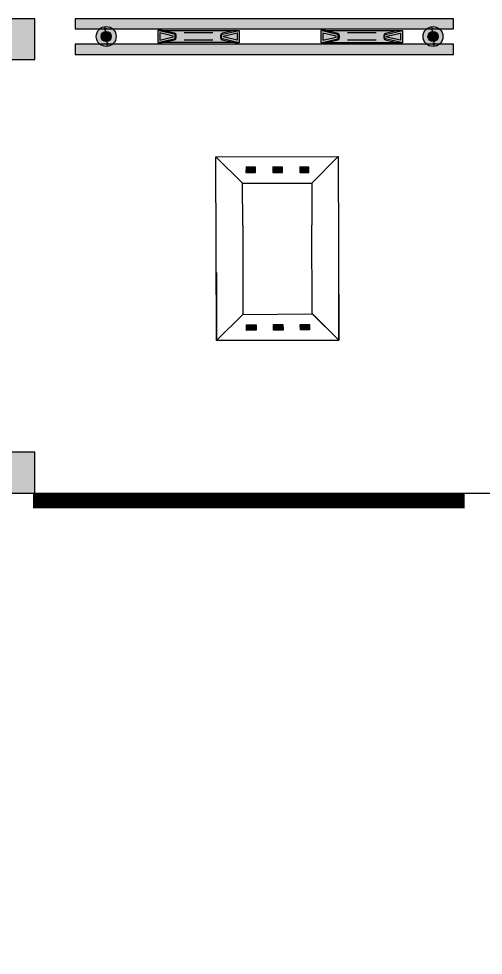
# Model space of a CAD drawing. Header units: metres. Extents: x 668617 to 675126, y 2286318 to 2293677.
# Drawn here: x 668909.41 to 668913.97, y 2287198.26 to 2287207.44 of the extents above; entities that cross this region are included whole.
import ezdxf

# ---------------------------------------------------------------- set-up
doc = ezdxf.new("R2010")
doc.units = ezdxf.units.M
doc.header["$MEASUREMENT"] = 0
for name, color, linetype in [('CU_VEGETACION', 54, 'Continuous'), ('DMTG-B-CuadrosVerdes', 94, 'Continuous'), ('DMTG-D-COJIN', 2, 'Continuous'), ('DMTG-D-CONFIBUS', 1, 'Continuous'), ('DMTG-M-BOLARDO ABATIBLE', 70, 'Continuous'), ('DMTG-PB-BANQUETAS', 251, 'Continuous'), ('DMTG-SH-LINEA DOBLE', 252, 'Continuous'), ('DMTG-SH-LINEA GUARNICION', 40, 'Continuous')]:
    doc.layers.add(name, color=color, linetype=linetype)

# ---------------------------------------------------------------- blocks, each defined once
blk = doc.blocks.new('*U111')
h = blk.add_hatch(color=256)
h.dxf.hatch_style = 1
h.paths.add_polyline_path([(0, 4.2499), (0.4, 4.2499), (0.4, 4.6499), (0, 4.6499)])
h = blk.add_hatch(color=256)
h.dxf.hatch_style = 1
h.paths.add_polyline_path([(0.8, 4.2499), (1.2, 4.2499), (1.2, 4.6499), (0.8, 4.6499)])
h = blk.add_hatch(color=256)
h.dxf.hatch_style = 1
h.paths.add_polyline_path([(0.8, 4.2499), (1.2, 4.2499), (1.2, 4.6499), (0.8, 4.6499)])
h = blk.add_hatch(color=256)
h.dxf.hatch_style = 1
h.paths.add_polyline_path([(1.6, 4.2499), (2, 4.2499), (2, 4.6499), (1.6, 4.6499)])
h = blk.add_hatch(color=256)
h.dxf.hatch_style = 1
h.paths.add_polyline_path([(1.6, 4.2499), (2, 4.2499), (2, 4.6499), (1.6, 4.6499)])
h = blk.add_hatch(color=256)
h.dxf.hatch_style = 1
h.paths.add_polyline_path([(2.4, 4.2499), (2.8, 4.2499), (2.8, 4.6499), (2.4, 4.6499)])
h = blk.add_hatch(color=256)
h.dxf.hatch_style = 1
h.paths.add_polyline_path([(2.4, 4.2499), (2.8, 4.2499), (2.8, 4.6499), (2.4, 4.6499)])
h = blk.add_hatch(color=256)
h.dxf.hatch_style = 1
h.paths.add_polyline_path([(3.2, 4.2499), (3.6, 4.2499), (3.6, 4.6499), (3.2, 4.6499)])
h = blk.add_hatch(color=256)
h.dxf.hatch_style = 1
h.paths.add_polyline_path([(3.2, 4.2499), (3.6, 4.2499), (3.6, 4.6499), (3.2, 4.6499)])
h = blk.add_hatch(color=256)
h.dxf.hatch_style = 1
h.paths.add_polyline_path([(4, 4.2499), (4.4, 4.2499), (4.4, 4.6499), (4, 4.6499)])
h = blk.add_hatch(color=256)
h.dxf.hatch_style = 1
h.paths.add_polyline_path([(4, 4.2499), (4.4, 4.2499), (4.4, 4.6499), (4, 4.6499)])
h = blk.add_hatch(color=256)
h.dxf.hatch_style = 1
h.paths.add_polyline_path([(4.8, 4.2499), (5.2, 4.2499), (5.2, 4.6499), (4.8, 4.6499)])
h = blk.add_hatch(color=256)
h.dxf.hatch_style = 1
h.paths.add_polyline_path([(4.8, 4.2499), (5.2, 4.2499), (5.2, 4.6499), (4.8, 4.6499)])
h = blk.add_hatch(color=256)
h.dxf.hatch_style = 1
h.paths.add_polyline_path([(5.6, 4.2499), (6, 4.2499), (6, 4.6499), (5.6, 4.6499)])
h = blk.add_hatch(color=256)
h.dxf.hatch_style = 1
h.paths.add_polyline_path([(5.6, 4.2499), (6, 4.2499), (6, 4.6499), (5.6, 4.6499)])
h = blk.add_hatch(color=256)
h.dxf.hatch_style = 1
h.paths.add_polyline_path([(6.4, 4.2499), (6.8, 4.2499), (6.8, 4.6499), (6.4, 4.6499)])
h = blk.add_hatch(color=256)
h.dxf.hatch_style = 1
h.paths.add_polyline_path([(6.4, 4.2499), (6.8, 4.2499), (6.8, 4.6499), (6.4, 4.6499)])
h = blk.add_hatch(color=256)
h.dxf.hatch_style = 1
h.paths.add_polyline_path([(7.2, 4.2499), (7.6, 4.2499), (7.6, 4.6499), (7.2, 4.6499)])
h = blk.add_hatch(color=256)
h.dxf.hatch_style = 1
h.paths.add_polyline_path([(7.2, 4.2499), (7.6, 4.2499), (7.6, 4.6499), (7.2, 4.6499)])
h = blk.add_hatch(color=256)
h.dxf.hatch_style = 1
h.paths.add_polyline_path([(8, 4.2499), (8.4, 4.2499), (8.4, 4.6499), (8, 4.6499)])
h = blk.add_hatch(color=256)
h.dxf.hatch_style = 1
h.paths.add_polyline_path([(0, 0), (0.4, 0), (0.4, 0.4), (0, 0.4)])
h = blk.add_hatch(color=256)
h.dxf.hatch_style = 1
h.paths.add_polyline_path([(0.8, 0), (1.2, 0), (1.2, 0.4), (0.8, 0.4)])
h = blk.add_hatch(color=256)
h.dxf.hatch_style = 1
h.paths.add_polyline_path([(0.8, 0), (1.2, 0), (1.2, 0.4), (0.8, 0.4)])
h = blk.add_hatch(color=256)
h.dxf.hatch_style = 1
h.paths.add_polyline_path([(1.6, 0), (2, 0), (2, 0.4), (1.6, 0.4)])
h = blk.add_hatch(color=256)
h.dxf.hatch_style = 1
h.paths.add_polyline_path([(1.6, 0), (2, 0), (2, 0.4), (1.6, 0.4)])
h = blk.add_hatch(color=256)
h.dxf.hatch_style = 1
h.paths.add_polyline_path([(2.4, 0), (2.8, 0), (2.8, 0.4), (2.4, 0.4)])
h = blk.add_hatch(color=256)
h.dxf.hatch_style = 1
h.paths.add_polyline_path([(2.4, 0), (2.8, 0), (2.8, 0.4), (2.4, 0.4)])
h = blk.add_hatch(color=256)
h.dxf.hatch_style = 1
h.paths.add_polyline_path([(3.2, 0), (3.6, 0), (3.6, 0.4), (3.2, 0.4)])
h = blk.add_hatch(color=256)
h.dxf.hatch_style = 1
h.paths.add_polyline_path([(3.2, 0), (3.6, 0), (3.6, 0.4), (3.2, 0.4)])
h = blk.add_hatch(color=256)
h.dxf.hatch_style = 1
h.paths.add_polyline_path([(4, 0), (4.4, 0), (4.4, 0.4), (4, 0.4)])
h = blk.add_hatch(color=256)
h.dxf.hatch_style = 1
h.paths.add_polyline_path([(4, 0), (4.4, 0), (4.4, 0.4), (4, 0.4)])
h = blk.add_hatch(color=256)
h.dxf.hatch_style = 1
h.paths.add_polyline_path([(4.8, 0), (5.2, 0), (5.2, 0.4), (4.8, 0.4)])
h = blk.add_hatch(color=256)
h.dxf.hatch_style = 1
h.paths.add_polyline_path([(4.8, 0), (5.2, 0), (5.2, 0.4), (4.8, 0.4)])
h = blk.add_hatch(color=256)
h.dxf.hatch_style = 1
h.paths.add_polyline_path([(5.6, 0), (6, 0), (6, 0.4), (5.6, 0.4)])
h = blk.add_hatch(color=256)
h.dxf.hatch_style = 1
h.paths.add_polyline_path([(5.6, 0), (6, 0), (6, 0.4), (5.6, 0.4)])
h = blk.add_hatch(color=256)
h.dxf.hatch_style = 1
h.paths.add_polyline_path([(6.4, 0), (6.8, 0), (6.8, 0.4), (6.4, 0.4)])
h = blk.add_hatch(color=256)
h.dxf.hatch_style = 1
h.paths.add_polyline_path([(6.4, 0), (6.8, 0), (6.8, 0.4), (6.4, 0.4)])
h = blk.add_hatch(color=256)
h.dxf.hatch_style = 1
h.paths.add_polyline_path([(7.2, 0), (7.6, 0), (7.6, 0.4), (7.2, 0.4)])
h = blk.add_hatch(color=256)
h.dxf.hatch_style = 1
h.paths.add_polyline_path([(7.2, 0), (7.6, 0), (7.6, 0.4), (7.2, 0.4)])
h = blk.add_hatch(color=256)
h.dxf.hatch_style = 1
h.paths.add_polyline_path([(8, 0), (8.4, 0), (8.4, 0.4), (8, 0.4)])
for points in [[(0, 4.2499), (0.4, 4.2499), (0.4, 4.6499), (0, 4.6499)], [(0.8, 4.2499), (1.2, 4.2499), (1.2, 4.6499), (0.8, 4.6499)], [(0.8, 4.2499), (1.2, 4.2499), (1.2, 4.6499), (0.8, 4.6499)], [(1.6, 4.2499), (2, 4.2499), (2, 4.6499), (1.6, 4.6499)], [(1.6, 4.2499), (2, 4.2499), (2, 4.6499), (1.6, 4.6499)], [(2.4, 4.2499), (2.8, 4.2499), (2.8, 4.6499), (2.4, 4.6499)], [(2.4, 4.2499), (2.8, 4.2499), (2.8, 4.6499), (2.4, 4.6499)], [(3.2, 4.2499), (3.6, 4.2499), (3.6, 4.6499), (3.2, 4.6499)], [(3.2, 4.2499), (3.6, 4.2499), (3.6, 4.6499), (3.2, 4.6499)], [(4, 4.2499), (4.4, 4.2499), (4.4, 4.6499), (4, 4.6499)], [(4, 4.2499), (4.4, 4.2499), (4.4, 4.6499), (4, 4.6499)], [(4.8, 4.2499), (5.2, 4.2499), (5.2, 4.6499), (4.8, 4.6499)], [(4.8, 4.2499), (5.2, 4.2499), (5.2, 4.6499), (4.8, 4.6499)], [(5.6, 4.2499), (6, 4.2499), (6, 4.6499), (5.6, 4.6499)], [(5.6, 4.2499), (6, 4.2499), (6, 4.6499), (5.6, 4.6499)], [(6.4, 4.2499), (6.8, 4.2499), (6.8, 4.6499), (6.4, 4.6499)], [(6.4, 4.2499), (6.8, 4.2499), (6.8, 4.6499), (6.4, 4.6499)], [(7.2, 4.2499), (7.6, 4.2499), (7.6, 4.6499), (7.2, 4.6499)], [(7.2, 4.2499), (7.6, 4.2499), (7.6, 4.6499), (7.2, 4.6499)], [(8, 4.2499), (8.4, 4.2499), (8.4, 4.6499), (8, 4.6499)], [(0, 0), (0.4, 0), (0.4, 0.4), (0, 0.4)], [(0.8, 0), (1.2, 0), (1.2, 0.4), (0.8, 0.4)], [(0.8, 0), (1.2, 0), (1.2, 0.4), (0.8, 0.4)], [(1.6, 0), (2, 0), (2, 0.4), (1.6, 0.4)], [(1.6, 0), (2, 0), (2, 0.4), (1.6, 0.4)], [(2.4, 0), (2.8, 0), (2.8, 0.4), (2.4, 0.4)], [(2.4, 0), (2.8, 0), (2.8, 0.4), (2.4, 0.4)], [(3.2, 0), (3.6, 0), (3.6, 0.4), (3.2, 0.4)], [(3.2, 0), (3.6, 0), (3.6, 0.4), (3.2, 0.4)], [(4, 0), (4.4, 0), (4.4, 0.4), (4, 0.4)], [(4, 0), (4.4, 0), (4.4, 0.4), (4, 0.4)], [(4.8, 0), (5.2, 0), (5.2, 0.4), (4.8, 0.4)], [(4.8, 0), (5.2, 0), (5.2, 0.4), (4.8, 0.4)], [(5.6, 0), (6, 0), (6, 0.4), (5.6, 0.4)], [(5.6, 0), (6, 0), (6, 0.4), (5.6, 0.4)], [(6.4, 0), (6.8, 0), (6.8, 0.4), (6.4, 0.4)], [(6.4, 0), (6.8, 0), (6.8, 0.4), (6.4, 0.4)], [(7.2, 0), (7.6, 0), (7.6, 0.4), (7.2, 0.4)], [(7.2, 0), (7.6, 0), (7.6, 0.4), (7.2, 0.4)], [(8, 0), (8.4, 0), (8.4, 0.4), (8, 0.4)]]:
    blk.add_lwpolyline(points, close=True)
blk = doc.blocks.new('*U56')
for points in [[(1.2, 0.2), (4.9113, 0.2), (4.9113, 0.3), (1.2, 0.3)], [(1.2, -0.05), (4.9113, -0.05), (4.9113, 0.05), (1.2, 0.05)]]:
    blk.add_hatch(color=252).paths.add_polyline_path(points)
for points in [[(1.2, 0.2), (4.9113, 0.2), (4.9113, 0.3), (1.2, 0.3)], [(1.2, -0.05), (4.9113, -0.05), (4.9113, 0.05), (1.2, 0.05)]]:
    blk.add_lwpolyline(points, close=True)
blk = doc.blocks.new('ITO-AB')
at = {"linetype": 'Continuous', "true_color": 0x139b48}
blk.add_hatch(color=114, dxfattribs=at).paths.add_polyline_path([(-0.05, 0, 1), (0.05, 0, 1)])
at = {"layer": 'CU_VEGETACION', "true_color": 0xc7c8ca}
h = blk.add_hatch(color=9, dxfattribs=at)
h.dxf.hatch_style = 1
edge = h.paths.add_edge_path()
edge.add_arc((0, 0), 0.0975, 0, 360)
at = {"color": 114, "linetype": 'Continuous', "true_color": 0x139b48}
for points in [[(0, 0.05), (0, 0.0975)], [(0, -0.05), (0, -0.0975)]]:
    blk.add_lwpolyline(points, dxfattribs=at)
for centre, radius in [((0, 0), 0.0975), ((0, 0), 0.05), ((-0.01, 0.0737), 0.0035), ((0.01, 0.0737), 0.0035), ((-0.01, -0.0737), 0.0035), ((0.01, -0.0737), 0.0035)]:
    blk.add_circle(centre, radius, dxfattribs=at)
blk = doc.blocks.new('*U26')
at = {"ltscale": 0.1, "true_color": 0xf8d731}
h = blk.add_hatch(color=40, dxfattribs=at)
h.dxf.hatch_style = 1
h.paths.add_polyline_path([(0, -0.115), (0, -0.235), (0.1628, -0.1968, 0.348227), (0.1705, -0.1871), (0.1705, -0.1629, 0.348227), (0.1628, -0.1532)])
h.paths.add_polyline_path([(0.1505, -0.1709), (0.1505, -0.1791), (0.02, -0.2098), (0.02, -0.1402)], flags=16)
at = {"lineweight": 60}
h = blk.add_hatch(color=72, dxfattribs=at)
h.dxf.hatch_style = 1
h.paths.add_polyline_path([(0.02, -0.2098), (0.1505, -0.1791), (0.1505, -0.1709), (0.02, -0.1402)])
at = {"ltscale": 0.1, "true_color": 0xf8d731}
h = blk.add_hatch(color=40, dxfattribs=at)
h.dxf.hatch_style = 1
h.set_gradient(color1=(248, 153, 30), color2=(248, 215, 49), rotation=90, name='CYLINDER')
h.paths.add_polyline_path([(0.7555, -0.235), (0.6321, -0.2065, -0.349253), (0.6166, -0.187), (0.6166, -0.163, -0.000038), (0.6166, -0.163, -0.349253), (0.6321, -0.1435), (0.7555, -0.115), (0.0438, -0.115), (0.1651, -0.1435, -0.348227), (0.1805, -0.1629), (0.1805, -0.1871, -0.348227), (0.1651, -0.2065), (0.0438, -0.235)])
h = blk.add_hatch(color=40, dxfattribs=at)
h.dxf.hatch_style = 1
h.paths.add_polyline_path([(0.6344, -0.1532, 0.349253), (0.6266, -0.163), (0.6266, -0.187, 0.349253), (0.6344, -0.1968), (0.8, -0.235), (0.8, -0.115)])
h.paths.add_polyline_path([(0.78, -0.1401), (0.6466, -0.1709), (0.6466, -0.1791), (0.78, -0.2099)], flags=16)
at = {"lineweight": 60}
h = blk.add_hatch(color=22, dxfattribs=at)
h.dxf.hatch_style = 1
h.paths.add_polyline_path([(0.6466, -0.1791), (0.78, -0.2099), (0.78, -0.1401), (0.6466, -0.1709)])
at = {"color": 40, "true_color": 0xf8d731}
for points in [[(0, -0.115), (0, -0.235), (0.1628, -0.1968, 0.348227), (0.1705, -0.1871), (0.1705, -0.1629, 0.348227), (0.1628, -0.1532)], [(0.6166, -0.163), (0.6166, -0.187, 0.349253), (0.6321, -0.2065), (0.7555, -0.235), (0.0438, -0.235), (0.1651, -0.2065, 0.348227), (0.1805, -0.1871), (0.1805, -0.1629, 0.348227), (0.1651, -0.1435), (0.0438, -0.115), (0.7555, -0.115), (0.6321, -0.1435, 0.349253), (0.6166, -0.163, 0.000038)], [(0.8, -0.235), (0.6344, -0.1968, -0.349253), (0.6266, -0.187), (0.6266, -0.163, -0.349253), (0.6344, -0.1532), (0.8, -0.115)]]:
    blk.add_lwpolyline(points, format="xyb", close=True, dxfattribs=at)
for points in [[(0.0438, -0.115), (0, -0.115)], [(0.7555, -0.115), (0.8, -0.115)], [(0, -0.235), (0.0438, -0.235)], [(0.7555, -0.235), (0.8, -0.235)]]:
    blk.add_lwpolyline(points, dxfattribs=at)
for points in [[(0.02, -0.1402), (0.02, -0.2098), (0.1505, -0.1791), (0.1505, -0.1709)], [(0.78, -0.2099), (0.6466, -0.1791), (0.6466, -0.1709), (0.78, -0.1401)]]:
    blk.add_lwpolyline(points, close=True, dxfattribs=at)
at = {"color": 1, "ltscale": 0.1}
for points in [[(0.5413, -0.1386), (0.2593, -0.1386)], [(0.5413, -0.2114), (0.2593, -0.2114)]]:
    blk.add_lwpolyline(points, dxfattribs=at)
blk = doc.blocks.new('*U258')
at = {"layer": 'DMTG-D-CONFIBUS', "rotation": 0.005551742592514601}
blk.add_blockref('*U26', (0.5, 0.1748), dxfattribs=at)
blk = doc.blocks.new('*U259')
at = {"layer": 'DMTG-D-CONFIBUS', "color": 0, "linetype": 'ByBlock', "lineweight": -2, "transparency": 16777216, "rotation": 0.4010412566919247}
for p in [(678482.556, 2285403.2614), (678484.1577, 2285403.2726)]:
    blk.add_blockref('*U258', p, dxfattribs=at)
blk = doc.blocks.new('*U226')
at = {"ltscale": 0.1, "true_color": 0xf8d731}
h = blk.add_hatch(color=40, dxfattribs=at)
h.dxf.hatch_style = 1
h.paths.add_polyline_path([(0.2938, 0.3567), (0.3876, 0.356), (0.388, 0.4102), (0.2942, 0.4109)])
h = blk.add_hatch(color=40, dxfattribs=at)
h.dxf.hatch_style = 1
h.paths.add_polyline_path([(0.5575, 0.3557), (0.6514, 0.355), (0.6518, 0.4092), (0.5579, 0.4099)])
h = blk.add_hatch(color=40, dxfattribs=at)
h.dxf.hatch_style = 1
h.paths.add_polyline_path([(0.8212, 0.3547), (0.9151, 0.354), (0.9155, 0.4082), (0.8216, 0.4089)])
h = blk.add_hatch(color=40, dxfattribs=at)
h.dxf.hatch_style = 1
h.paths.add_polyline_path([(0.2938, -1.1367), (0.3876, -1.136), (0.388, -1.1902), (0.2942, -1.1909)])
h = blk.add_hatch(color=40, dxfattribs=at)
h.dxf.hatch_style = 1
h.paths.add_polyline_path([(0.5575, -1.1357), (0.6514, -1.135), (0.6518, -1.1892), (0.5579, -1.1899)])
h = blk.add_hatch(color=40, dxfattribs=at)
h.dxf.hatch_style = 1
h.paths.add_polyline_path([(0.8212, -1.1347), (0.9151, -1.134), (0.9155, -1.1882), (0.8216, -1.1889)])
at = {"linetype": 'Continuous'}
for p, q in [((0.2586, 0.2535), (0, 0.51)), ((0.939, 0.251), (1.2, 0.51)), ((0.2586, -1.0335), (0, -1.29)), ((0.939, -1.031), (1.2, -1.29))]:
    blk.add_line(p, q, dxfattribs=at)
at = {"ltscale": 0.1}
blk.add_lwpolyline([(0, 0.51), (1.2, 0.51), (1.2, -1.29), (0, -1.29)], close=True, dxfattribs=at)
at = {"linetype": 'Continuous'}
for points in [[(0.2586, 0.2535), (0, 0.51)], [(0.939, 0.2488), (1.2, 0.51)], [(0.2625, -0.159), (0.2586, 0.2535), (0.939, 0.251), (0.9375, -0.1616)], [(0.2625, -0.159), (0.2586, -1.0335), (0.939, -1.031), (0.9375, -0.1616)], [(0, -0.6219), (0, -1.29), (1.2, -1.29), (1.2, -0.6197)], [(0.2586, -1.0335), (0, -1.29)], [(0.939, -1.0288), (1.2, -1.29)]]:
    blk.add_lwpolyline(points, dxfattribs=at)
at = {"color": 40, "ltscale": 0.1, "true_color": 0xf8d731}
for points in [[(0.2938, 0.3567), (0.3876, 0.356), (0.388, 0.4102), (0.2942, 0.4109)], [(0.5575, 0.3557), (0.6514, 0.355), (0.6518, 0.4092), (0.5579, 0.4099)], [(0.8212, 0.3547), (0.9101, 0.354), (0.9105, 0.4082), (0.8216, 0.4089)], [(0.2938, -1.1367), (0.3876, -1.136), (0.388, -1.1902), (0.2942, -1.1909)], [(0.5575, -1.1357), (0.6514, -1.135), (0.6518, -1.1892), (0.5579, -1.1899)], [(0.8212, -1.1347), (0.9101, -1.134), (0.9105, -1.1882), (0.8216, -1.1889)]]:
    blk.add_lwpolyline(points, close=True, dxfattribs=at)

msp = doc.modelspace()

# ---------------------------------------------------------------- linework, layer by layer
at = {"layer": 'DMTG-PB-BANQUETAS', "flags": 128}
msp.add_lwpolyline([(668890.83686, 2287098.80416), (668891.27323, 2287198.81698, -0.4133701), (668895.26683, 2287202.79445), (668948.90683, 2287202.7932), (669006.98525, 2287202.85382, -0.41463), (669010.98942, 2287198.85231), (669010.95095, 2287097.00877)], format="xyb", dxfattribs=at)
at = {"layer": 'DMTG-SH-LINEA GUARNICION', "const_width": 0.15}
msp.add_lwpolyline([(668909.55196, 2287202.71913), (668913.78995, 2287202.71903)], dxfattribs=at)

# ---------------------------------------------------------------- block references
at = {"layer": 'DMTG-B-CuadrosVerdes', "rotation": 359.9986619413119}
msp.add_blockref('*U111', (668901.17043, 2287202.79432), dxfattribs=at)
at = {"layer": 'DMTG-D-COJIN', "rotation": 0.20958117953119}
msp.add_blockref('*U226', (668911.35049, 2287205.57901), dxfattribs=at)
at = {"layer": 'DMTG-D-CONFIBUS', "rotation": 359.5770898771991}
msp.add_blockref('*U259', (-26422.60293, 6874.21726), dxfattribs=at)
at = {"layer": 'DMTG-M-BOLARDO ABATIBLE', "rotation": 6.288386679424077}
for p in [(668910.27138, 2287207.27015), (668913.47855, 2287207.26995)]:
    msp.add_blockref('ITO-AB', p, dxfattribs=at)
at = {"layer": 'DMTG-SH-LINEA DOBLE', "rotation": 179.9986875201573}
msp.add_blockref('*U56', (668914.87872, 2287207.394), dxfattribs=at)

doc.saveas('drawing.dxf')
